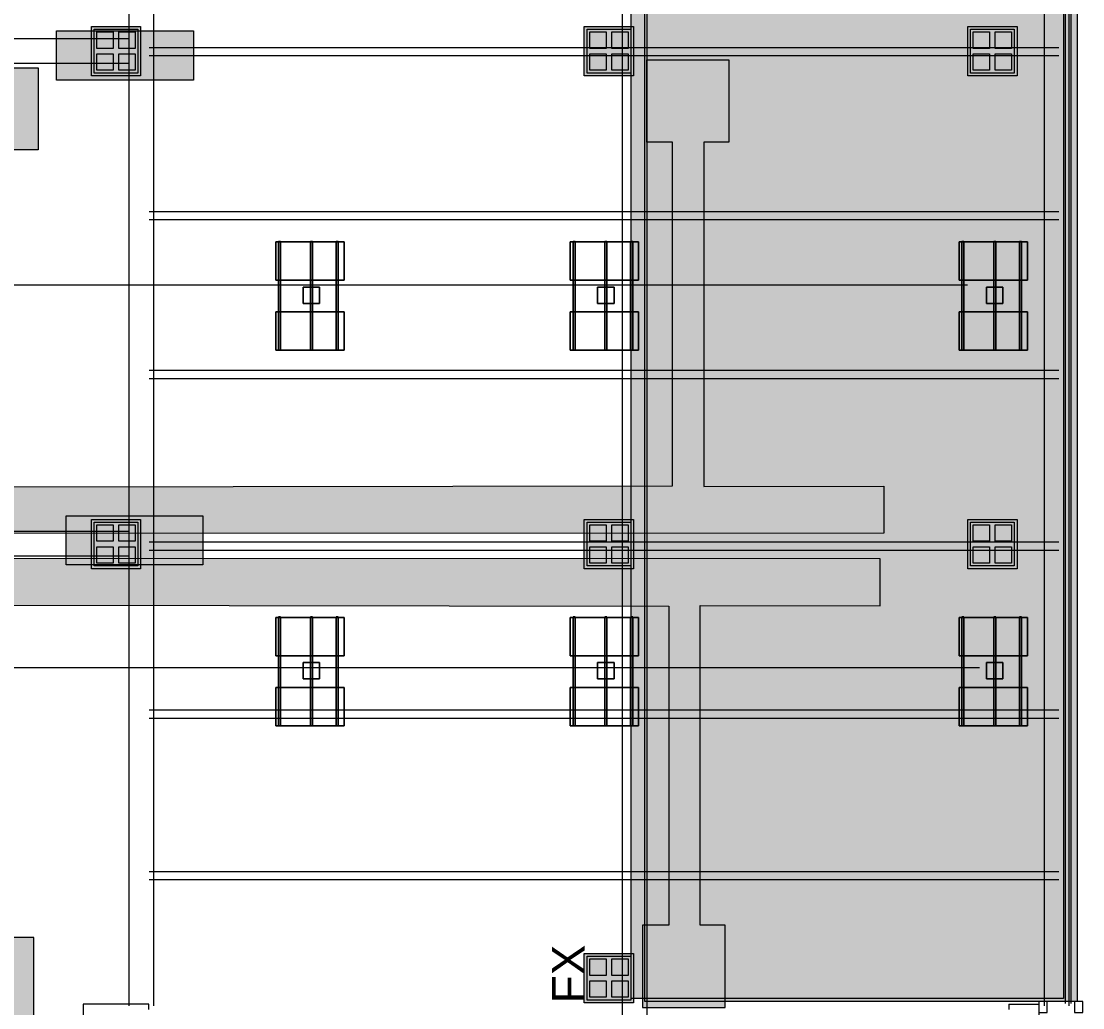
# Model space of a CAD drawing. Header units: inches. Extents: x -10671 to 1761, y -674 to 7170.
# Drawn here: x -6927 to -6152, y 760 to 1480 of the extents above; entities that cross this region are included whole.
import ezdxf

# ---------------------------------------------------------------- set-up
doc = ezdxf.new("R2010")
doc.units = ezdxf.units.IN
doc.header["$LTSCALE"] = 19.2
doc.header["$MEASUREMENT"] = 0
for name, color, linetype, lineweight, true_color in [('DWG-bldg-utility box', 3, 'Continuous', 18, 0x00ff00), ('Venue-Airwall Closed', 7, 'Continuous', 5, 0x000000), ('Venue-Ceiling-HVAC', 7, 'Continuous', 5, 0xbbbbbb), ('Venue-Fire Apparatus and Text', 1, 'Continuous', 5, 0xff0000), ('Venue-NO HANG ZONE', 7, 'Continuous', 15, 0xdd0000), ('Venue-Rigging Steel-High', 7, 'Continuous', 5, 0x800000), ('Venue-Rigging Steel-Low', 7, 'Continuous', 5, 0x0000dd)]:
    doc.layers.add(name, color=color, linetype=linetype, lineweight=lineweight, true_color=true_color)
for name, color, linetype, lineweight in [('Venue-Ceiling-Lights', 7, 'Continuous', 5), ('Venue-Ceiling-Lights Circuits', 7, 'Continuous', 5), ('Venue-Floor Pockets', 7, 'Continuous', 5), ('Venue-Walls and Doors', 7, 'Continuous', 5)]:
    doc.layers.add(name, color=color, linetype=linetype, lineweight=lineweight)
doc.styles.add('Arial', font='Arial')

# ---------------------------------------------------------------- blocks, each defined once
blk = doc.blocks.new('FLOORBOX')
at = {"layer": 'Venue-Floor Pockets', "linetype": 'Continuous', "lineweight": 0, "true_color": 0xaaaaaa}
blk.add_hatch(color=253, dxfattribs=at).paths.add_polyline_path([(-18, 18), (18, 18), (18, -18), (-18, -18)])
at = {"layer": 'Venue-Floor Pockets', "linetype": 'Continuous', "lineweight": 0, "true_color": 0xbbbbbb}
blk.add_hatch(color=9, dxfattribs=at).paths.add_polyline_path([(-16, 16), (16, 16), (16, -16), (-16, -16)])
at = {"layer": 'Venue-Floor Pockets', "linetype": 'Continuous', "lineweight": 0, "true_color": 0xdddddd}
for points in [[(-14, 14), (-2, 14), (-2, 2), (-14, 2)], [(2, 14), (14, 14), (14, 2), (2, 2)], [(-14, -2), (-2, -2), (-2, -14), (-14, -14)], [(2, -2), (14, -2), (14, -14), (2, -14)]]:
    blk.add_hatch(color=254, dxfattribs=at).paths.add_polyline_path(points)
at = {"layer": 'Venue-Floor Pockets', "color": 7, "linetype": 'Continuous', "lineweight": 5, "flags": 128}
for points in [[(-18, 18), (18, 18), (18, -18), (-18, -18)], [(-16, 16), (16, 16), (16, -16), (-16, -16)], [(-14, 14), (-2, 14), (-2, 2), (-14, 2)], [(2, 14), (14, 14), (14, 2), (2, 2)], [(-14, -2), (-2, -2), (-2, -14), (-14, -14)], [(2, -2), (14, -2), (14, -14), (2, -14)]]:
    blk.add_lwpolyline(points, close=True, dxfattribs=at)
blk = doc.blocks.new('Group-1110-1')
at = {"layer": 'Venue-Ceiling-Lights', "color": 7, "linetype": 'Continuous', "lineweight": 5}
for points in [[(-6741.57, 1239.78, 355.98), (-6741.57, 1239.78, 359.98), (-6741.57, 1267.78, 359.98), (-6741.57, 1267.78, 355.98)], [(-6741.57, 1267.78, 355.98), (-6741.57, 1267.78, 359.98), (-6691.57, 1267.78, 359.98), (-6691.57, 1267.78, 355.98)], [(-6691.57, 1267.78, 359.98), (-6741.57, 1267.78, 359.98), (-6741.57, 1239.78, 359.98), (-6691.57, 1239.78, 359.98)], [(-6691.57, 1239.78, 355.98), (-6741.57, 1239.78, 355.98), (-6741.57, 1267.78, 355.98), (-6691.57, 1267.78, 355.98)], [(-6691.57, 1267.78, 355.98), (-6691.57, 1267.78, 359.98), (-6691.57, 1239.78, 359.98), (-6691.57, 1239.78, 355.98)], [(-6691.57, 1239.78, 355.98), (-6691.57, 1239.78, 359.98), (-6741.57, 1239.78, 359.98), (-6741.57, 1239.78, 355.98)]]:
    blk.add_3dface(points, dxfattribs=at)
blk = doc.blocks.new('Group-1111-1')
at = {"layer": 'Venue-Ceiling-Lights', "color": 7, "linetype": 'Continuous', "lineweight": 5}
for points in [[(-6697.42, 1239.78, 360.05), (-6697.42, 1239.78, 361.05), (-6697.42, 1319.37, 361.05), (-6697.42, 1319.37, 360.05)], [(-6697.42, 1319.37, 360.05), (-6697.42, 1319.37, 361.05), (-6695.92, 1319.37, 361.05), (-6695.92, 1319.37, 360.05)], [(-6695.92, 1319.37, 361.05), (-6697.42, 1319.37, 361.05), (-6697.42, 1239.78, 361.05), (-6695.92, 1239.78, 361.05)], [(-6695.92, 1239.78, 360.05), (-6697.42, 1239.78, 360.05), (-6697.42, 1319.37, 360.05), (-6695.92, 1319.37, 360.05)], [(-6695.92, 1319.37, 360.05), (-6695.92, 1319.37, 361.05), (-6695.92, 1239.78, 361.05), (-6695.92, 1239.78, 360.05)], [(-6695.92, 1239.78, 360.05), (-6695.92, 1239.78, 361.05), (-6697.42, 1239.78, 361.05), (-6697.42, 1239.78, 360.05)]]:
    blk.add_3dface(points, dxfattribs=at)
blk = doc.blocks.new('Group-1112-1')
at = {"layer": 'Venue-Ceiling-Lights', "color": 7, "linetype": 'Continuous', "lineweight": 5}
for points in [[(-6716.24, 1239.78, 360.05), (-6716.24, 1239.78, 361.05), (-6716.24, 1319.37, 361.05), (-6716.24, 1319.37, 360.05)], [(-6716.24, 1319.37, 360.05), (-6716.24, 1319.37, 361.05), (-6714.74, 1319.37, 361.05), (-6714.74, 1319.37, 360.05)], [(-6714.74, 1319.37, 361.05), (-6716.24, 1319.37, 361.05), (-6716.24, 1239.78, 361.05), (-6714.74, 1239.78, 361.05)], [(-6714.74, 1239.78, 360.05), (-6716.24, 1239.78, 360.05), (-6716.24, 1319.37, 360.05), (-6714.74, 1319.37, 360.05)], [(-6714.74, 1319.37, 360.05), (-6714.74, 1319.37, 361.05), (-6714.74, 1239.78, 361.05), (-6714.74, 1239.78, 360.05)], [(-6714.74, 1239.78, 360.05), (-6714.74, 1239.78, 361.05), (-6716.24, 1239.78, 361.05), (-6716.24, 1239.78, 360.05)]]:
    blk.add_3dface(points, dxfattribs=at)
blk = doc.blocks.new('Group-1113-1')
at = {"layer": 'Venue-Ceiling-Lights', "color": 7, "linetype": 'Continuous', "lineweight": 5}
for points in [[(-6739.52, 1239.78, 360.05), (-6739.52, 1239.78, 361.05), (-6739.52, 1319.37, 361.05), (-6739.52, 1319.37, 360.05)], [(-6739.52, 1319.37, 360.05), (-6739.52, 1319.37, 361.05), (-6738.02, 1319.37, 361.05), (-6738.02, 1319.37, 360.05)], [(-6738.02, 1319.37, 361.05), (-6739.52, 1319.37, 361.05), (-6739.52, 1239.78, 361.05), (-6738.02, 1239.78, 361.05)], [(-6738.02, 1239.78, 360.05), (-6739.52, 1239.78, 360.05), (-6739.52, 1319.37, 360.05), (-6738.02, 1319.37, 360.05)], [(-6738.02, 1319.37, 360.05), (-6738.02, 1319.37, 361.05), (-6738.02, 1239.78, 361.05), (-6738.02, 1239.78, 360.05)], [(-6738.02, 1239.78, 360.05), (-6738.02, 1239.78, 361.05), (-6739.52, 1239.78, 361.05), (-6739.52, 1239.78, 360.05)]]:
    blk.add_3dface(points, dxfattribs=at)
blk = doc.blocks.new('Group-1114-1')
at = {"layer": 'Venue-Ceiling-Lights', "color": 7, "linetype": 'Continuous', "lineweight": 5}
for points in [[(-6741.57, 1290.93, 355.98), (-6741.57, 1290.93, 359.98), (-6741.57, 1318.93, 359.98), (-6741.57, 1318.93, 355.98)], [(-6741.57, 1318.93, 355.98), (-6741.57, 1318.93, 359.98), (-6691.57, 1318.93, 359.98), (-6691.57, 1318.93, 355.98)], [(-6691.57, 1318.93, 359.98), (-6741.57, 1318.93, 359.98), (-6741.57, 1290.93, 359.98), (-6691.57, 1290.93, 359.98)], [(-6691.57, 1290.93, 355.98), (-6741.57, 1290.93, 355.98), (-6741.57, 1318.93, 355.98), (-6691.57, 1318.93, 355.98)], [(-6691.57, 1318.93, 355.98), (-6691.57, 1318.93, 359.98), (-6691.57, 1290.93, 359.98), (-6691.57, 1290.93, 355.98)], [(-6691.57, 1290.93, 355.98), (-6691.57, 1290.93, 359.98), (-6741.57, 1290.93, 359.98), (-6741.57, 1290.93, 355.98)]]:
    blk.add_3dface(points, dxfattribs=at)
blk = doc.blocks.new('Group-1115-1')
at = {"layer": 'Venue-Ceiling-Lights', "color": 7, "linetype": 'Continuous', "lineweight": 5}
for points in [[(-6721.53, 1286.01, 350), (-6721.53, 1286.01, 356), (-6709.53, 1286.01, 356), (-6709.53, 1286.01, 350)], [(-6721.53, 1274.01, 350), (-6721.53, 1274.01, 356), (-6721.53, 1286.01, 356), (-6721.53, 1286.01, 350)], [(-6709.53, 1286.01, 356), (-6721.53, 1286.01, 356), (-6721.53, 1274.01, 356), (-6709.53, 1274.01, 356)], [(-6709.53, 1274.01, 350), (-6721.53, 1274.01, 350), (-6721.53, 1286.01, 350), (-6709.53, 1286.01, 350)], [(-6709.53, 1286.01, 350), (-6709.53, 1286.01, 356), (-6709.53, 1274.01, 356), (-6709.53, 1274.01, 350)], [(-6709.53, 1274.01, 350), (-6709.53, 1274.01, 356), (-6721.53, 1274.01, 356), (-6721.53, 1274.01, 350)]]:
    blk.add_3dface(points, dxfattribs=at)
blk = doc.blocks.new('Group-1116-1')
at = {"layer": 'Venue-Ceiling-Lights', "color": 7}
for name in ['Group-1114-1', 'Group-1113-1', 'Group-1112-1', 'Group-1111-1', 'Group-1110-1']:
    blk.add_blockref(name, (0, 0), dxfattribs=at)
at = {"layer": 'Venue-Ceiling-Lights', "color": 1, "true_color": 0xff0000}
blk.add_blockref('Group-1115-1', (0, 0), dxfattribs=at)
blk = doc.blocks.new('Group-1117-1')
at = {"layer": 'Venue-Ceiling-Lights', "color": 7, "linetype": 'Continuous', "lineweight": 5}
for points in [[(-6741.57, 965.57, 355.98), (-6741.57, 965.57, 359.98), (-6741.57, 993.57, 359.98), (-6741.57, 993.57, 355.98)], [(-6741.57, 993.57, 355.98), (-6741.57, 993.57, 359.98), (-6691.57, 993.57, 359.98), (-6691.57, 993.57, 355.98)], [(-6691.57, 993.57, 359.98), (-6741.57, 993.57, 359.98), (-6741.57, 965.57, 359.98), (-6691.57, 965.57, 359.98)], [(-6691.57, 965.57, 355.98), (-6741.57, 965.57, 355.98), (-6741.57, 993.57, 355.98), (-6691.57, 993.57, 355.98)], [(-6691.57, 993.57, 355.98), (-6691.57, 993.57, 359.98), (-6691.57, 965.57, 359.98), (-6691.57, 965.57, 355.98)], [(-6691.57, 965.57, 355.98), (-6691.57, 965.57, 359.98), (-6741.57, 965.57, 359.98), (-6741.57, 965.57, 355.98)]]:
    blk.add_3dface(points, dxfattribs=at)
blk = doc.blocks.new('Group-1118-1')
at = {"layer": 'Venue-Ceiling-Lights', "color": 7, "linetype": 'Continuous', "lineweight": 5}
for points in [[(-6697.42, 965.57, 360.05), (-6697.42, 965.57, 361.05), (-6697.42, 1045.16, 361.05), (-6697.42, 1045.16, 360.05)], [(-6697.42, 1045.16, 360.05), (-6697.42, 1045.16, 361.05), (-6695.92, 1045.16, 361.05), (-6695.92, 1045.16, 360.05)], [(-6695.92, 1045.16, 361.05), (-6697.42, 1045.16, 361.05), (-6697.42, 965.57, 361.05), (-6695.92, 965.57, 361.05)], [(-6695.92, 965.57, 360.05), (-6697.42, 965.57, 360.05), (-6697.42, 1045.16, 360.05), (-6695.92, 1045.16, 360.05)], [(-6695.92, 1045.16, 360.05), (-6695.92, 1045.16, 361.05), (-6695.92, 965.57, 361.05), (-6695.92, 965.57, 360.05)], [(-6695.92, 965.57, 360.05), (-6695.92, 965.57, 361.05), (-6697.42, 965.57, 361.05), (-6697.42, 965.57, 360.05)]]:
    blk.add_3dface(points, dxfattribs=at)
blk = doc.blocks.new('Group-1119-1')
at = {"layer": 'Venue-Ceiling-Lights', "color": 7, "linetype": 'Continuous', "lineweight": 5}
for points in [[(-6716.24, 965.57, 360.05), (-6716.24, 965.57, 361.05), (-6716.24, 1045.16, 361.05), (-6716.24, 1045.16, 360.05)], [(-6716.24, 1045.16, 360.05), (-6716.24, 1045.16, 361.05), (-6714.74, 1045.16, 361.05), (-6714.74, 1045.16, 360.05)], [(-6714.74, 1045.16, 361.05), (-6716.24, 1045.16, 361.05), (-6716.24, 965.57, 361.05), (-6714.74, 965.57, 361.05)], [(-6714.74, 965.57, 360.05), (-6716.24, 965.57, 360.05), (-6716.24, 1045.16, 360.05), (-6714.74, 1045.16, 360.05)], [(-6714.74, 1045.16, 360.05), (-6714.74, 1045.16, 361.05), (-6714.74, 965.57, 361.05), (-6714.74, 965.57, 360.05)], [(-6714.74, 965.57, 360.05), (-6714.74, 965.57, 361.05), (-6716.24, 965.57, 361.05), (-6716.24, 965.57, 360.05)]]:
    blk.add_3dface(points, dxfattribs=at)
blk = doc.blocks.new('Group-1120-1')
at = {"layer": 'Venue-Ceiling-Lights', "color": 7, "linetype": 'Continuous', "lineweight": 5}
for points in [[(-6739.52, 965.57, 360.05), (-6739.52, 965.57, 361.05), (-6739.52, 1045.16, 361.05), (-6739.52, 1045.16, 360.05)], [(-6739.52, 1045.16, 360.05), (-6739.52, 1045.16, 361.05), (-6738.02, 1045.16, 361.05), (-6738.02, 1045.16, 360.05)], [(-6738.02, 1045.16, 361.05), (-6739.52, 1045.16, 361.05), (-6739.52, 965.57, 361.05), (-6738.02, 965.57, 361.05)], [(-6738.02, 965.57, 360.05), (-6739.52, 965.57, 360.05), (-6739.52, 1045.16, 360.05), (-6738.02, 1045.16, 360.05)], [(-6738.02, 1045.16, 360.05), (-6738.02, 1045.16, 361.05), (-6738.02, 965.57, 361.05), (-6738.02, 965.57, 360.05)], [(-6738.02, 965.57, 360.05), (-6738.02, 965.57, 361.05), (-6739.52, 965.57, 361.05), (-6739.52, 965.57, 360.05)]]:
    blk.add_3dface(points, dxfattribs=at)
blk = doc.blocks.new('Group-1121-1')
at = {"layer": 'Venue-Ceiling-Lights', "color": 7, "linetype": 'Continuous', "lineweight": 5}
for points in [[(-6741.57, 1016.72, 355.98), (-6741.57, 1016.72, 359.98), (-6741.57, 1044.72, 359.98), (-6741.57, 1044.72, 355.98)], [(-6741.57, 1044.72, 355.98), (-6741.57, 1044.72, 359.98), (-6691.57, 1044.72, 359.98), (-6691.57, 1044.72, 355.98)], [(-6691.57, 1044.72, 359.98), (-6741.57, 1044.72, 359.98), (-6741.57, 1016.72, 359.98), (-6691.57, 1016.72, 359.98)], [(-6691.57, 1016.72, 355.98), (-6741.57, 1016.72, 355.98), (-6741.57, 1044.72, 355.98), (-6691.57, 1044.72, 355.98)], [(-6691.57, 1044.72, 355.98), (-6691.57, 1044.72, 359.98), (-6691.57, 1016.72, 359.98), (-6691.57, 1016.72, 355.98)], [(-6691.57, 1016.72, 355.98), (-6691.57, 1016.72, 359.98), (-6741.57, 1016.72, 359.98), (-6741.57, 1016.72, 355.98)]]:
    blk.add_3dface(points, dxfattribs=at)
blk = doc.blocks.new('Group-1122-1')
at = {"layer": 'Venue-Ceiling-Lights', "color": 7, "linetype": 'Continuous', "lineweight": 5}
for points in [[(-6721.53, 1011.81, 350), (-6721.53, 1011.81, 356), (-6709.53, 1011.81, 356), (-6709.53, 1011.81, 350)], [(-6721.53, 999.81, 350), (-6721.53, 999.81, 356), (-6721.53, 1011.81, 356), (-6721.53, 1011.81, 350)], [(-6709.53, 1011.81, 356), (-6721.53, 1011.81, 356), (-6721.53, 999.81, 356), (-6709.53, 999.81, 356)], [(-6709.53, 999.81, 350), (-6721.53, 999.81, 350), (-6721.53, 1011.81, 350), (-6709.53, 1011.81, 350)], [(-6709.53, 1011.81, 350), (-6709.53, 1011.81, 356), (-6709.53, 999.81, 356), (-6709.53, 999.81, 350)], [(-6709.53, 999.81, 350), (-6709.53, 999.81, 356), (-6721.53, 999.81, 356), (-6721.53, 999.81, 350)]]:
    blk.add_3dface(points, dxfattribs=at)
blk = doc.blocks.new('Group-1123-1')
at = {"layer": 'Venue-Ceiling-Lights', "color": 7}
for name in ['Group-1121-1', 'Group-1120-1', 'Group-1119-1', 'Group-1118-1', 'Group-1117-1']:
    blk.add_blockref(name, (0, 0), dxfattribs=at)
at = {"layer": 'Venue-Ceiling-Lights', "color": 1, "true_color": 0xff0000}
blk.add_blockref('Group-1122-1', (0, 0), dxfattribs=at)
blk = doc.blocks.new('Group-1194-1')
at = {"layer": 'Venue-Ceiling-Lights', "color": 7, "linetype": 'Continuous', "lineweight": 5}
for points in [[(-6526.57, 1239.78, 355.98), (-6526.57, 1239.78, 359.98), (-6526.57, 1267.78, 359.98), (-6526.57, 1267.78, 355.98)], [(-6526.57, 1267.78, 355.98), (-6526.57, 1267.78, 359.98), (-6476.57, 1267.78, 359.98), (-6476.57, 1267.78, 355.98)], [(-6476.57, 1267.78, 359.98), (-6526.57, 1267.78, 359.98), (-6526.57, 1239.78, 359.98), (-6476.57, 1239.78, 359.98)], [(-6476.57, 1239.78, 355.98), (-6526.57, 1239.78, 355.98), (-6526.57, 1267.78, 355.98), (-6476.57, 1267.78, 355.98)], [(-6476.57, 1267.78, 355.98), (-6476.57, 1267.78, 359.98), (-6476.57, 1239.78, 359.98), (-6476.57, 1239.78, 355.98)], [(-6476.57, 1239.78, 355.98), (-6476.57, 1239.78, 359.98), (-6526.57, 1239.78, 359.98), (-6526.57, 1239.78, 355.98)]]:
    blk.add_3dface(points, dxfattribs=at)
blk = doc.blocks.new('Group-1195-1')
at = {"layer": 'Venue-Ceiling-Lights', "color": 7, "linetype": 'Continuous', "lineweight": 5}
for points in [[(-6482.42, 1239.78, 360.05), (-6482.42, 1239.78, 361.05), (-6482.42, 1319.37, 361.05), (-6482.42, 1319.37, 360.05)], [(-6482.42, 1319.37, 360.05), (-6482.42, 1319.37, 361.05), (-6480.92, 1319.37, 361.05), (-6480.92, 1319.37, 360.05)], [(-6480.92, 1319.37, 361.05), (-6482.42, 1319.37, 361.05), (-6482.42, 1239.78, 361.05), (-6480.92, 1239.78, 361.05)], [(-6480.92, 1239.78, 360.05), (-6482.42, 1239.78, 360.05), (-6482.42, 1319.37, 360.05), (-6480.92, 1319.37, 360.05)], [(-6480.92, 1319.37, 360.05), (-6480.92, 1319.37, 361.05), (-6480.92, 1239.78, 361.05), (-6480.92, 1239.78, 360.05)], [(-6480.92, 1239.78, 360.05), (-6480.92, 1239.78, 361.05), (-6482.42, 1239.78, 361.05), (-6482.42, 1239.78, 360.05)]]:
    blk.add_3dface(points, dxfattribs=at)
blk = doc.blocks.new('Group-1196-1')
at = {"layer": 'Venue-Ceiling-Lights', "color": 7, "linetype": 'Continuous', "lineweight": 5}
for points in [[(-6501.24, 1239.78, 360.05), (-6501.24, 1239.78, 361.05), (-6501.24, 1319.37, 361.05), (-6501.24, 1319.37, 360.05)], [(-6501.24, 1319.37, 360.05), (-6501.24, 1319.37, 361.05), (-6499.74, 1319.37, 361.05), (-6499.74, 1319.37, 360.05)], [(-6499.74, 1319.37, 361.05), (-6501.24, 1319.37, 361.05), (-6501.24, 1239.78, 361.05), (-6499.74, 1239.78, 361.05)], [(-6499.74, 1239.78, 360.05), (-6501.24, 1239.78, 360.05), (-6501.24, 1319.37, 360.05), (-6499.74, 1319.37, 360.05)], [(-6499.74, 1319.37, 360.05), (-6499.74, 1319.37, 361.05), (-6499.74, 1239.78, 361.05), (-6499.74, 1239.78, 360.05)], [(-6499.74, 1239.78, 360.05), (-6499.74, 1239.78, 361.05), (-6501.24, 1239.78, 361.05), (-6501.24, 1239.78, 360.05)]]:
    blk.add_3dface(points, dxfattribs=at)
blk = doc.blocks.new('Group-1197-1')
at = {"layer": 'Venue-Ceiling-Lights', "color": 7, "linetype": 'Continuous', "lineweight": 5}
for points in [[(-6524.52, 1239.78, 360.05), (-6524.52, 1239.78, 361.05), (-6524.52, 1319.37, 361.05), (-6524.52, 1319.37, 360.05)], [(-6524.52, 1319.37, 360.05), (-6524.52, 1319.37, 361.05), (-6523.02, 1319.37, 361.05), (-6523.02, 1319.37, 360.05)], [(-6523.02, 1319.37, 361.05), (-6524.52, 1319.37, 361.05), (-6524.52, 1239.78, 361.05), (-6523.02, 1239.78, 361.05)], [(-6523.02, 1239.78, 360.05), (-6524.52, 1239.78, 360.05), (-6524.52, 1319.37, 360.05), (-6523.02, 1319.37, 360.05)], [(-6523.02, 1319.37, 360.05), (-6523.02, 1319.37, 361.05), (-6523.02, 1239.78, 361.05), (-6523.02, 1239.78, 360.05)], [(-6523.02, 1239.78, 360.05), (-6523.02, 1239.78, 361.05), (-6524.52, 1239.78, 361.05), (-6524.52, 1239.78, 360.05)]]:
    blk.add_3dface(points, dxfattribs=at)
blk = doc.blocks.new('Group-1198-1')
at = {"layer": 'Venue-Ceiling-Lights', "color": 7, "linetype": 'Continuous', "lineweight": 5}
for points in [[(-6526.57, 1290.93, 355.98), (-6526.57, 1290.93, 359.98), (-6526.57, 1318.93, 359.98), (-6526.57, 1318.93, 355.98)], [(-6526.57, 1318.93, 355.98), (-6526.57, 1318.93, 359.98), (-6476.57, 1318.93, 359.98), (-6476.57, 1318.93, 355.98)], [(-6476.57, 1318.93, 359.98), (-6526.57, 1318.93, 359.98), (-6526.57, 1290.93, 359.98), (-6476.57, 1290.93, 359.98)], [(-6476.57, 1290.93, 355.98), (-6526.57, 1290.93, 355.98), (-6526.57, 1318.93, 355.98), (-6476.57, 1318.93, 355.98)], [(-6476.57, 1318.93, 355.98), (-6476.57, 1318.93, 359.98), (-6476.57, 1290.93, 359.98), (-6476.57, 1290.93, 355.98)], [(-6476.57, 1290.93, 355.98), (-6476.57, 1290.93, 359.98), (-6526.57, 1290.93, 359.98), (-6526.57, 1290.93, 355.98)]]:
    blk.add_3dface(points, dxfattribs=at)
blk = doc.blocks.new('Group-1199-1')
at = {"layer": 'Venue-Ceiling-Lights', "color": 7, "linetype": 'Continuous', "lineweight": 5}
for points in [[(-6506.53, 1286.01, 350), (-6506.53, 1286.01, 356), (-6494.53, 1286.01, 356), (-6494.53, 1286.01, 350)], [(-6506.53, 1274.01, 350), (-6506.53, 1274.01, 356), (-6506.53, 1286.01, 356), (-6506.53, 1286.01, 350)], [(-6494.53, 1286.01, 356), (-6506.53, 1286.01, 356), (-6506.53, 1274.01, 356), (-6494.53, 1274.01, 356)], [(-6494.53, 1274.01, 350), (-6506.53, 1274.01, 350), (-6506.53, 1286.01, 350), (-6494.53, 1286.01, 350)], [(-6494.53, 1286.01, 350), (-6494.53, 1286.01, 356), (-6494.53, 1274.01, 356), (-6494.53, 1274.01, 350)], [(-6494.53, 1274.01, 350), (-6494.53, 1274.01, 356), (-6506.53, 1274.01, 356), (-6506.53, 1274.01, 350)]]:
    blk.add_3dface(points, dxfattribs=at)
blk = doc.blocks.new('Group-1200-1')
at = {"layer": 'Venue-Ceiling-Lights', "color": 7}
for name in ['Group-1198-1', 'Group-1197-1', 'Group-1196-1', 'Group-1195-1', 'Group-1194-1']:
    blk.add_blockref(name, (0, 0), dxfattribs=at)
at = {"layer": 'Venue-Ceiling-Lights', "color": 1, "true_color": 0xff0000}
blk.add_blockref('Group-1199-1', (0, 0), dxfattribs=at)
blk = doc.blocks.new('Group-1201-1')
at = {"layer": 'Venue-Ceiling-Lights', "color": 7, "linetype": 'Continuous', "lineweight": 5}
for points in [[(-6526.57, 965.57, 355.98), (-6526.57, 965.57, 359.98), (-6526.57, 993.57, 359.98), (-6526.57, 993.57, 355.98)], [(-6526.57, 993.57, 355.98), (-6526.57, 993.57, 359.98), (-6476.57, 993.57, 359.98), (-6476.57, 993.57, 355.98)], [(-6476.57, 993.57, 359.98), (-6526.57, 993.57, 359.98), (-6526.57, 965.57, 359.98), (-6476.57, 965.57, 359.98)], [(-6476.57, 965.57, 355.98), (-6526.57, 965.57, 355.98), (-6526.57, 993.57, 355.98), (-6476.57, 993.57, 355.98)], [(-6476.57, 993.57, 355.98), (-6476.57, 993.57, 359.98), (-6476.57, 965.57, 359.98), (-6476.57, 965.57, 355.98)], [(-6476.57, 965.57, 355.98), (-6476.57, 965.57, 359.98), (-6526.57, 965.57, 359.98), (-6526.57, 965.57, 355.98)]]:
    blk.add_3dface(points, dxfattribs=at)
blk = doc.blocks.new('Group-1202-1')
at = {"layer": 'Venue-Ceiling-Lights', "color": 7, "linetype": 'Continuous', "lineweight": 5}
for points in [[(-6482.42, 965.57, 360.05), (-6482.42, 965.57, 361.05), (-6482.42, 1045.16, 361.05), (-6482.42, 1045.16, 360.05)], [(-6482.42, 1045.16, 360.05), (-6482.42, 1045.16, 361.05), (-6480.92, 1045.16, 361.05), (-6480.92, 1045.16, 360.05)], [(-6480.92, 1045.16, 361.05), (-6482.42, 1045.16, 361.05), (-6482.42, 965.57, 361.05), (-6480.92, 965.57, 361.05)], [(-6480.92, 965.57, 360.05), (-6482.42, 965.57, 360.05), (-6482.42, 1045.16, 360.05), (-6480.92, 1045.16, 360.05)], [(-6480.92, 1045.16, 360.05), (-6480.92, 1045.16, 361.05), (-6480.92, 965.57, 361.05), (-6480.92, 965.57, 360.05)], [(-6480.92, 965.57, 360.05), (-6480.92, 965.57, 361.05), (-6482.42, 965.57, 361.05), (-6482.42, 965.57, 360.05)]]:
    blk.add_3dface(points, dxfattribs=at)
blk = doc.blocks.new('Group-1203-1')
at = {"layer": 'Venue-Ceiling-Lights', "color": 7, "linetype": 'Continuous', "lineweight": 5}
for points in [[(-6501.24, 965.57, 360.05), (-6501.24, 965.57, 361.05), (-6501.24, 1045.16, 361.05), (-6501.24, 1045.16, 360.05)], [(-6501.24, 1045.16, 360.05), (-6501.24, 1045.16, 361.05), (-6499.74, 1045.16, 361.05), (-6499.74, 1045.16, 360.05)], [(-6499.74, 1045.16, 361.05), (-6501.24, 1045.16, 361.05), (-6501.24, 965.57, 361.05), (-6499.74, 965.57, 361.05)], [(-6499.74, 965.57, 360.05), (-6501.24, 965.57, 360.05), (-6501.24, 1045.16, 360.05), (-6499.74, 1045.16, 360.05)], [(-6499.74, 1045.16, 360.05), (-6499.74, 1045.16, 361.05), (-6499.74, 965.57, 361.05), (-6499.74, 965.57, 360.05)], [(-6499.74, 965.57, 360.05), (-6499.74, 965.57, 361.05), (-6501.24, 965.57, 361.05), (-6501.24, 965.57, 360.05)]]:
    blk.add_3dface(points, dxfattribs=at)
blk = doc.blocks.new('Group-1204-1')
at = {"layer": 'Venue-Ceiling-Lights', "color": 7, "linetype": 'Continuous', "lineweight": 5}
for points in [[(-6524.52, 965.57, 360.05), (-6524.52, 965.57, 361.05), (-6524.52, 1045.16, 361.05), (-6524.52, 1045.16, 360.05)], [(-6524.52, 1045.16, 360.05), (-6524.52, 1045.16, 361.05), (-6523.02, 1045.16, 361.05), (-6523.02, 1045.16, 360.05)], [(-6523.02, 1045.16, 361.05), (-6524.52, 1045.16, 361.05), (-6524.52, 965.57, 361.05), (-6523.02, 965.57, 361.05)], [(-6523.02, 965.57, 360.05), (-6524.52, 965.57, 360.05), (-6524.52, 1045.16, 360.05), (-6523.02, 1045.16, 360.05)], [(-6523.02, 1045.16, 360.05), (-6523.02, 1045.16, 361.05), (-6523.02, 965.57, 361.05), (-6523.02, 965.57, 360.05)], [(-6523.02, 965.57, 360.05), (-6523.02, 965.57, 361.05), (-6524.52, 965.57, 361.05), (-6524.52, 965.57, 360.05)]]:
    blk.add_3dface(points, dxfattribs=at)
blk = doc.blocks.new('Group-1205-1')
at = {"layer": 'Venue-Ceiling-Lights', "color": 7, "linetype": 'Continuous', "lineweight": 5}
for points in [[(-6526.57, 1016.72, 355.98), (-6526.57, 1016.72, 359.98), (-6526.57, 1044.72, 359.98), (-6526.57, 1044.72, 355.98)], [(-6526.57, 1044.72, 355.98), (-6526.57, 1044.72, 359.98), (-6476.57, 1044.72, 359.98), (-6476.57, 1044.72, 355.98)], [(-6476.57, 1044.72, 359.98), (-6526.57, 1044.72, 359.98), (-6526.57, 1016.72, 359.98), (-6476.57, 1016.72, 359.98)], [(-6476.57, 1016.72, 355.98), (-6526.57, 1016.72, 355.98), (-6526.57, 1044.72, 355.98), (-6476.57, 1044.72, 355.98)], [(-6476.57, 1044.72, 355.98), (-6476.57, 1044.72, 359.98), (-6476.57, 1016.72, 359.98), (-6476.57, 1016.72, 355.98)], [(-6476.57, 1016.72, 355.98), (-6476.57, 1016.72, 359.98), (-6526.57, 1016.72, 359.98), (-6526.57, 1016.72, 355.98)]]:
    blk.add_3dface(points, dxfattribs=at)
blk = doc.blocks.new('Group-1206-1')
at = {"layer": 'Venue-Ceiling-Lights', "color": 7, "linetype": 'Continuous', "lineweight": 5}
for points in [[(-6506.53, 1011.81, 350), (-6506.53, 1011.81, 356), (-6494.53, 1011.81, 356), (-6494.53, 1011.81, 350)], [(-6506.53, 999.81, 350), (-6506.53, 999.81, 356), (-6506.53, 1011.81, 356), (-6506.53, 1011.81, 350)], [(-6494.53, 1011.81, 356), (-6506.53, 1011.81, 356), (-6506.53, 999.81, 356), (-6494.53, 999.81, 356)], [(-6494.53, 999.81, 350), (-6506.53, 999.81, 350), (-6506.53, 1011.81, 350), (-6494.53, 1011.81, 350)], [(-6494.53, 1011.81, 350), (-6494.53, 1011.81, 356), (-6494.53, 999.81, 356), (-6494.53, 999.81, 350)], [(-6494.53, 999.81, 350), (-6494.53, 999.81, 356), (-6506.53, 999.81, 356), (-6506.53, 999.81, 350)]]:
    blk.add_3dface(points, dxfattribs=at)
blk = doc.blocks.new('Group-1207-1')
at = {"layer": 'Venue-Ceiling-Lights', "color": 7}
for name in ['Group-1205-1', 'Group-1204-1', 'Group-1203-1', 'Group-1202-1', 'Group-1201-1']:
    blk.add_blockref(name, (0, 0), dxfattribs=at)
at = {"layer": 'Venue-Ceiling-Lights', "color": 1, "true_color": 0xff0000}
blk.add_blockref('Group-1206-1', (0, 0), dxfattribs=at)
blk = doc.blocks.new('Group-1278-1')
at = {"layer": 'Venue-Ceiling-Lights', "color": 7, "linetype": 'Continuous', "lineweight": 5}
for points in [[(-6242.57, 1239.78, 355.98), (-6242.57, 1239.78, 359.98), (-6242.57, 1267.78, 359.98), (-6242.57, 1267.78, 355.98)], [(-6242.57, 1267.78, 355.98), (-6242.57, 1267.78, 359.98), (-6192.57, 1267.78, 359.98), (-6192.57, 1267.78, 355.98)], [(-6192.57, 1267.78, 359.98), (-6242.57, 1267.78, 359.98), (-6242.57, 1239.78, 359.98), (-6192.57, 1239.78, 359.98)], [(-6192.57, 1239.78, 355.98), (-6242.57, 1239.78, 355.98), (-6242.57, 1267.78, 355.98), (-6192.57, 1267.78, 355.98)], [(-6192.57, 1267.78, 355.98), (-6192.57, 1267.78, 359.98), (-6192.57, 1239.78, 359.98), (-6192.57, 1239.78, 355.98)], [(-6192.57, 1239.78, 355.98), (-6192.57, 1239.78, 359.98), (-6242.57, 1239.78, 359.98), (-6242.57, 1239.78, 355.98)]]:
    blk.add_3dface(points, dxfattribs=at)
blk = doc.blocks.new('Group-1279-1')
at = {"layer": 'Venue-Ceiling-Lights', "color": 7, "linetype": 'Continuous', "lineweight": 5}
for points in [[(-6198.42, 1239.78, 360.05), (-6198.42, 1239.78, 361.05), (-6198.42, 1319.37, 361.05), (-6198.42, 1319.37, 360.05)], [(-6198.42, 1319.37, 360.05), (-6198.42, 1319.37, 361.05), (-6196.92, 1319.37, 361.05), (-6196.92, 1319.37, 360.05)], [(-6196.92, 1319.37, 361.05), (-6198.42, 1319.37, 361.05), (-6198.42, 1239.78, 361.05), (-6196.92, 1239.78, 361.05)], [(-6196.92, 1239.78, 360.05), (-6198.42, 1239.78, 360.05), (-6198.42, 1319.37, 360.05), (-6196.92, 1319.37, 360.05)], [(-6196.92, 1319.37, 360.05), (-6196.92, 1319.37, 361.05), (-6196.92, 1239.78, 361.05), (-6196.92, 1239.78, 360.05)], [(-6196.92, 1239.78, 360.05), (-6196.92, 1239.78, 361.05), (-6198.42, 1239.78, 361.05), (-6198.42, 1239.78, 360.05)]]:
    blk.add_3dface(points, dxfattribs=at)
blk = doc.blocks.new('Group-1280-1')
at = {"layer": 'Venue-Ceiling-Lights', "color": 7, "linetype": 'Continuous', "lineweight": 5}
for points in [[(-6217.24, 1239.78, 360.05), (-6217.24, 1239.78, 361.05), (-6217.24, 1319.37, 361.05), (-6217.24, 1319.37, 360.05)], [(-6217.24, 1319.37, 360.05), (-6217.24, 1319.37, 361.05), (-6215.74, 1319.37, 361.05), (-6215.74, 1319.37, 360.05)], [(-6215.74, 1319.37, 361.05), (-6217.24, 1319.37, 361.05), (-6217.24, 1239.78, 361.05), (-6215.74, 1239.78, 361.05)], [(-6215.74, 1239.78, 360.05), (-6217.24, 1239.78, 360.05), (-6217.24, 1319.37, 360.05), (-6215.74, 1319.37, 360.05)], [(-6215.74, 1319.37, 360.05), (-6215.74, 1319.37, 361.05), (-6215.74, 1239.78, 361.05), (-6215.74, 1239.78, 360.05)], [(-6215.74, 1239.78, 360.05), (-6215.74, 1239.78, 361.05), (-6217.24, 1239.78, 361.05), (-6217.24, 1239.78, 360.05)]]:
    blk.add_3dface(points, dxfattribs=at)
blk = doc.blocks.new('Group-1281-1')
at = {"layer": 'Venue-Ceiling-Lights', "color": 7, "linetype": 'Continuous', "lineweight": 5}
for points in [[(-6240.52, 1239.78, 360.05), (-6240.52, 1239.78, 361.05), (-6240.52, 1319.37, 361.05), (-6240.52, 1319.37, 360.05)], [(-6240.52, 1319.37, 360.05), (-6240.52, 1319.37, 361.05), (-6239.02, 1319.37, 361.05), (-6239.02, 1319.37, 360.05)], [(-6239.02, 1319.37, 361.05), (-6240.52, 1319.37, 361.05), (-6240.52, 1239.78, 361.05), (-6239.02, 1239.78, 361.05)], [(-6239.02, 1239.78, 360.05), (-6240.52, 1239.78, 360.05), (-6240.52, 1319.37, 360.05), (-6239.02, 1319.37, 360.05)], [(-6239.02, 1319.37, 360.05), (-6239.02, 1319.37, 361.05), (-6239.02, 1239.78, 361.05), (-6239.02, 1239.78, 360.05)], [(-6239.02, 1239.78, 360.05), (-6239.02, 1239.78, 361.05), (-6240.52, 1239.78, 361.05), (-6240.52, 1239.78, 360.05)]]:
    blk.add_3dface(points, dxfattribs=at)
blk = doc.blocks.new('Group-1282-1')
at = {"layer": 'Venue-Ceiling-Lights', "color": 7, "linetype": 'Continuous', "lineweight": 5}
for points in [[(-6242.57, 1290.93, 355.98), (-6242.57, 1290.93, 359.98), (-6242.57, 1318.93, 359.98), (-6242.57, 1318.93, 355.98)], [(-6242.57, 1318.93, 355.98), (-6242.57, 1318.93, 359.98), (-6192.57, 1318.93, 359.98), (-6192.57, 1318.93, 355.98)], [(-6192.57, 1318.93, 359.98), (-6242.57, 1318.93, 359.98), (-6242.57, 1290.93, 359.98), (-6192.57, 1290.93, 359.98)], [(-6192.57, 1290.93, 355.98), (-6242.57, 1290.93, 355.98), (-6242.57, 1318.93, 355.98), (-6192.57, 1318.93, 355.98)], [(-6192.57, 1318.93, 355.98), (-6192.57, 1318.93, 359.98), (-6192.57, 1290.93, 359.98), (-6192.57, 1290.93, 355.98)], [(-6192.57, 1290.93, 355.98), (-6192.57, 1290.93, 359.98), (-6242.57, 1290.93, 359.98), (-6242.57, 1290.93, 355.98)]]:
    blk.add_3dface(points, dxfattribs=at)
blk = doc.blocks.new('Group-1283-1')
at = {"layer": 'Venue-Ceiling-Lights', "color": 7, "linetype": 'Continuous', "lineweight": 5}
for points in [[(-6222.53, 1286.01, 350), (-6222.53, 1286.01, 356), (-6210.53, 1286.01, 356), (-6210.53, 1286.01, 350)], [(-6222.53, 1274.01, 350), (-6222.53, 1274.01, 356), (-6222.53, 1286.01, 356), (-6222.53, 1286.01, 350)], [(-6210.53, 1286.01, 356), (-6222.53, 1286.01, 356), (-6222.53, 1274.01, 356), (-6210.53, 1274.01, 356)], [(-6210.53, 1274.01, 350), (-6222.53, 1274.01, 350), (-6222.53, 1286.01, 350), (-6210.53, 1286.01, 350)], [(-6210.53, 1286.01, 350), (-6210.53, 1286.01, 356), (-6210.53, 1274.01, 356), (-6210.53, 1274.01, 350)], [(-6210.53, 1274.01, 350), (-6210.53, 1274.01, 356), (-6222.53, 1274.01, 356), (-6222.53, 1274.01, 350)]]:
    blk.add_3dface(points, dxfattribs=at)
blk = doc.blocks.new('Group-1284-1')
at = {"layer": 'Venue-Ceiling-Lights', "color": 7}
for name in ['Group-1282-1', 'Group-1281-1', 'Group-1280-1', 'Group-1279-1', 'Group-1278-1']:
    blk.add_blockref(name, (0, 0), dxfattribs=at)
at = {"layer": 'Venue-Ceiling-Lights', "color": 1, "true_color": 0xff0000}
blk.add_blockref('Group-1283-1', (0, 0), dxfattribs=at)
blk = doc.blocks.new('Group-1285-1')
at = {"layer": 'Venue-Ceiling-Lights', "color": 7, "linetype": 'Continuous', "lineweight": 5}
for points in [[(-6242.57, 965.57, 355.98), (-6242.57, 965.57, 359.98), (-6242.57, 993.57, 359.98), (-6242.57, 993.57, 355.98)], [(-6242.57, 993.57, 355.98), (-6242.57, 993.57, 359.98), (-6192.57, 993.57, 359.98), (-6192.57, 993.57, 355.98)], [(-6192.57, 993.57, 359.98), (-6242.57, 993.57, 359.98), (-6242.57, 965.57, 359.98), (-6192.57, 965.57, 359.98)], [(-6192.57, 965.57, 355.98), (-6242.57, 965.57, 355.98), (-6242.57, 993.57, 355.98), (-6192.57, 993.57, 355.98)], [(-6192.57, 993.57, 355.98), (-6192.57, 993.57, 359.98), (-6192.57, 965.57, 359.98), (-6192.57, 965.57, 355.98)], [(-6192.57, 965.57, 355.98), (-6192.57, 965.57, 359.98), (-6242.57, 965.57, 359.98), (-6242.57, 965.57, 355.98)]]:
    blk.add_3dface(points, dxfattribs=at)
blk = doc.blocks.new('Group-1286-1')
at = {"layer": 'Venue-Ceiling-Lights', "color": 7, "linetype": 'Continuous', "lineweight": 5}
for points in [[(-6198.42, 965.57, 360.05), (-6198.42, 965.57, 361.05), (-6198.42, 1045.16, 361.05), (-6198.42, 1045.16, 360.05)], [(-6198.42, 1045.16, 360.05), (-6198.42, 1045.16, 361.05), (-6196.92, 1045.16, 361.05), (-6196.92, 1045.16, 360.05)], [(-6196.92, 1045.16, 361.05), (-6198.42, 1045.16, 361.05), (-6198.42, 965.57, 361.05), (-6196.92, 965.57, 361.05)], [(-6196.92, 965.57, 360.05), (-6198.42, 965.57, 360.05), (-6198.42, 1045.16, 360.05), (-6196.92, 1045.16, 360.05)], [(-6196.92, 1045.16, 360.05), (-6196.92, 1045.16, 361.05), (-6196.92, 965.57, 361.05), (-6196.92, 965.57, 360.05)], [(-6196.92, 965.57, 360.05), (-6196.92, 965.57, 361.05), (-6198.42, 965.57, 361.05), (-6198.42, 965.57, 360.05)]]:
    blk.add_3dface(points, dxfattribs=at)
blk = doc.blocks.new('Group-1287-1')
at = {"layer": 'Venue-Ceiling-Lights', "color": 7, "linetype": 'Continuous', "lineweight": 5}
for points in [[(-6217.24, 965.57, 360.05), (-6217.24, 965.57, 361.05), (-6217.24, 1045.16, 361.05), (-6217.24, 1045.16, 360.05)], [(-6217.24, 1045.16, 360.05), (-6217.24, 1045.16, 361.05), (-6215.74, 1045.16, 361.05), (-6215.74, 1045.16, 360.05)], [(-6215.74, 1045.16, 361.05), (-6217.24, 1045.16, 361.05), (-6217.24, 965.57, 361.05), (-6215.74, 965.57, 361.05)], [(-6215.74, 965.57, 360.05), (-6217.24, 965.57, 360.05), (-6217.24, 1045.16, 360.05), (-6215.74, 1045.16, 360.05)], [(-6215.74, 1045.16, 360.05), (-6215.74, 1045.16, 361.05), (-6215.74, 965.57, 361.05), (-6215.74, 965.57, 360.05)], [(-6215.74, 965.57, 360.05), (-6215.74, 965.57, 361.05), (-6217.24, 965.57, 361.05), (-6217.24, 965.57, 360.05)]]:
    blk.add_3dface(points, dxfattribs=at)
blk = doc.blocks.new('Group-1288-1')
at = {"layer": 'Venue-Ceiling-Lights', "color": 7, "linetype": 'Continuous', "lineweight": 5}
for points in [[(-6240.52, 965.57, 360.05), (-6240.52, 965.57, 361.05), (-6240.52, 1045.16, 361.05), (-6240.52, 1045.16, 360.05)], [(-6240.52, 1045.16, 360.05), (-6240.52, 1045.16, 361.05), (-6239.02, 1045.16, 361.05), (-6239.02, 1045.16, 360.05)], [(-6239.02, 1045.16, 361.05), (-6240.52, 1045.16, 361.05), (-6240.52, 965.57, 361.05), (-6239.02, 965.57, 361.05)], [(-6239.02, 965.57, 360.05), (-6240.52, 965.57, 360.05), (-6240.52, 1045.16, 360.05), (-6239.02, 1045.16, 360.05)], [(-6239.02, 1045.16, 360.05), (-6239.02, 1045.16, 361.05), (-6239.02, 965.57, 361.05), (-6239.02, 965.57, 360.05)], [(-6239.02, 965.57, 360.05), (-6239.02, 965.57, 361.05), (-6240.52, 965.57, 361.05), (-6240.52, 965.57, 360.05)]]:
    blk.add_3dface(points, dxfattribs=at)
blk = doc.blocks.new('Group-1289-1')
at = {"layer": 'Venue-Ceiling-Lights', "color": 7, "linetype": 'Continuous', "lineweight": 5}
for points in [[(-6242.57, 1016.72, 355.98), (-6242.57, 1016.72, 359.98), (-6242.57, 1044.72, 359.98), (-6242.57, 1044.72, 355.98)], [(-6242.57, 1044.72, 355.98), (-6242.57, 1044.72, 359.98), (-6192.57, 1044.72, 359.98), (-6192.57, 1044.72, 355.98)], [(-6192.57, 1044.72, 359.98), (-6242.57, 1044.72, 359.98), (-6242.57, 1016.72, 359.98), (-6192.57, 1016.72, 359.98)], [(-6192.57, 1016.72, 355.98), (-6242.57, 1016.72, 355.98), (-6242.57, 1044.72, 355.98), (-6192.57, 1044.72, 355.98)], [(-6192.57, 1044.72, 355.98), (-6192.57, 1044.72, 359.98), (-6192.57, 1016.72, 359.98), (-6192.57, 1016.72, 355.98)], [(-6192.57, 1016.72, 355.98), (-6192.57, 1016.72, 359.98), (-6242.57, 1016.72, 359.98), (-6242.57, 1016.72, 355.98)]]:
    blk.add_3dface(points, dxfattribs=at)
blk = doc.blocks.new('Group-1290-1')
at = {"layer": 'Venue-Ceiling-Lights', "color": 7, "linetype": 'Continuous', "lineweight": 5}
for points in [[(-6222.53, 1011.81, 350), (-6222.53, 1011.81, 356), (-6210.53, 1011.81, 356), (-6210.53, 1011.81, 350)], [(-6222.53, 999.81, 350), (-6222.53, 999.81, 356), (-6222.53, 1011.81, 356), (-6222.53, 1011.81, 350)], [(-6210.53, 1011.81, 356), (-6222.53, 1011.81, 356), (-6222.53, 999.81, 356), (-6210.53, 999.81, 356)], [(-6210.53, 999.81, 350), (-6222.53, 999.81, 350), (-6222.53, 1011.81, 350), (-6210.53, 1011.81, 350)], [(-6210.53, 1011.81, 350), (-6210.53, 1011.81, 356), (-6210.53, 999.81, 356), (-6210.53, 999.81, 350)], [(-6210.53, 999.81, 350), (-6210.53, 999.81, 356), (-6222.53, 999.81, 356), (-6222.53, 999.81, 350)]]:
    blk.add_3dface(points, dxfattribs=at)
blk = doc.blocks.new('Group-1291-1')
at = {"layer": 'Venue-Ceiling-Lights', "color": 7}
for name in ['Group-1289-1', 'Group-1288-1', 'Group-1287-1', 'Group-1286-1', 'Group-1285-1']:
    blk.add_blockref(name, (0, 0), dxfattribs=at)
at = {"layer": 'Venue-Ceiling-Lights', "color": 1, "true_color": 0xff0000}
blk.add_blockref('Group-1290-1', (0, 0), dxfattribs=at)

msp = doc.modelspace()

# ---------------------------------------------------------------- hatches: boundary and pattern name
at = {"layer": 'Venue-Ceiling-HVAC', "linetype": 'Continuous', "lineweight": 0, "true_color": 0xbbbbbb}
for points in [[(-9129.9, 1105.69), (-9130.3, 1390.55), (-9148.04, 1390.55), (-9148.04, 1448.33), (-9087.33, 1448.33), (-9087.33, 1390.55), (-9105.89, 1390.55), (-9105.89, 1140.49), (-8597.05, 1140.49), (-8597.05, 1387.45), (-8613.85, 1387.45), (-8613.85, 1450.58), (-8553.81, 1450.58), (-8553.81, 1387.35), (-8573.12, 1387.35), (-8573.12, 1140.48), (-8043.1, 1140.48), (-8043.1, 1388.04), (-8062.3, 1388.04), (-8062.3, 1447.86), (-8002.34, 1447.82), (-8002.34, 1387.89), (-8020.36, 1387.89), (-8020.36, 1140.49), (-7490.78, 1140.49), (-7490.78, 1388.32), (-7509.63, 1388.32), (-7509.63, 1448.5), (-7449.63, 1448.5), (-7449.63, 1388.44), (-7467.65, 1388.44), (-7467.65, 1140.74), (-6956.22, 1140.73), (-6956.32, 1386), (-6975.1, 1386), (-6975, 1446.06), (-6915.03, 1446.06), (-6915.03, 1386.09), (-6933.34, 1386.09), (-6933.21, 1140.04), (-6451.86, 1140.92), (-6451.92, 1391.89), (-6470.69, 1391.89), (-6470.69, 1451.89), (-6410.69, 1451.89), (-6410.69, 1391.89), (-6428.93, 1391.89), (-6428.88, 1140.33), (-6297.52, 1140.62), (-6297.58, 1106.29)], [(-9132.63, 1088.1), (-9133.03, 808.74), (-9150.41, 808.74), (-9150.41, 748.73), (-9090.54, 748.73), (-9090.54, 808.74), (-9108.62, 808.74), (-9108.62, 1053.31), (-8599.79, 1053.31), (-8599.79, 809.78), (-8617, 809.78), (-8617, 749.95), (-8557, 749.95), (-8557, 809.93), (-8575.86, 809.93), (-8575.86, 1053.31), (-8045.84, 1053.31), (-8045.84, 809.14), (-8065.49, 809.14), (-8065.5, 749.1), (-8005.5, 749.13), (-8005.49, 809.15), (-8023.1, 809.15), (-8023.1, 1053.3), (-7493.51, 1053.3), (-7493.51, 808.63), (-7512.81, 808.63), (-7512.81, 748.62), (-7452.81, 748.62), (-7452.81, 808.63), (-7470.38, 808.63), (-7470.38, 1053.05), (-6958.95, 1053.06), (-6959.05, 811.04), (-6978.26, 811.04), (-6978.16, 751.02), (-6918.22, 751.02), (-6918.22, 811.02), (-6936.08, 811.02), (-6935.95, 1053.75), (-6454.59, 1052.87), (-6454.66, 819.86), (-6473.85, 819.86), (-6473.85, 759.82), (-6413.42, 759.82), (-6413.42, 819.86), (-6431.67, 819.86), (-6431.61, 1053.46), (-6300.25, 1053.17), (-6300.32, 1087.51)]]:
    msp.add_hatch(color=9, dxfattribs=at).paths.add_polyline_path(points)
at = {"layer": 'Venue-NO HANG ZONE', "linetype": 'Continuous', "lineweight": 0}
for points in [[(-6481.98, 766.33), (-6481.98, 3959.67), (-6166.23, 3959.67), (-6166.23, 766.33)], [(-6472.07, 764.27), (-6472.07, 3957.62), (-6156.32, 3957.62), (-6156.32, 764.27)], [(-6901.73, 1437.2), (-6901.73, 1473.2), (-6801.73, 1473.2), (-6801.73, 1437.2)], [(-6894.73, 1083), (-6894.73, 1119), (-6794.73, 1119), (-6794.73, 1083)]]:
    msp.add_hatch(color=7, dxfattribs=at).paths.add_polyline_path(points)

# ---------------------------------------------------------------- linework, layer by layer
at = {"layer": 'Venue-Airwall Closed'}
for p, q in [((-6165.08, 3951.79), (-6165.08, 762.79)), ((-6161.08, 3951.79), (-6161.08, 762.79))]:
    msp.add_line(p, q, dxfattribs=at)
at = {"layer": 'Venue-Ceiling-HVAC', "flags": 128}
for points in [[(-6933.21, 1140.04), (-6451.86, 1140.92), (-6451.92, 1391.89), (-6470.69, 1391.89), (-6470.69, 1451.89), (-6410.69, 1451.89), (-6410.69, 1391.89), (-6428.93, 1391.89), (-6428.88, 1140.33), (-6297.52, 1140.62), (-6297.58, 1106.29), (-9129.9, 1105.69)], [(-6975, 1446.06), (-6915.03, 1446.06), (-6915.03, 1386.09), (-6933.34, 1386.09)], [(-6935.95, 1053.75), (-6454.59, 1052.87), (-6454.66, 819.86), (-6473.85, 819.86), (-6473.85, 759.82), (-6413.42, 759.82), (-6413.42, 819.86), (-6431.67, 819.86), (-6431.61, 1053.46), (-6300.25, 1053.17), (-6300.32, 1087.51), (-9132.63, 1088.1)], [(-6978.16, 751.02), (-6918.22, 751.02), (-6918.22, 811.02), (-6936.08, 811.02)]]:
    msp.add_lwpolyline(points, dxfattribs=at)
at = {"layer": 'Venue-Ceiling-Lights Circuits', "color": 7, "linetype": 'Continuous', "lineweight": 5}
for p, q in [((-9949.61, 1287.66), (-6236.42, 1287.66)), ((-9940.79, 1008.23), (-6227.6, 1008.23))]:
    msp.add_line(p, q, dxfattribs=at)
at = {"layer": 'Venue-NO HANG ZONE', "flags": 128}
for points in [[(-6481.98, 766.33), (-6481.98, 3959.67), (-6166.23, 3959.67), (-6166.23, 766.33)], [(-6472.07, 764.27), (-6472.07, 3957.62), (-6156.32, 3957.62), (-6156.32, 764.27)], [(-6901.73, 1437.2), (-6901.73, 1473.2), (-6801.73, 1473.2), (-6801.73, 1437.2)], [(-6894.73, 1083), (-6894.73, 1119), (-6794.73, 1119), (-6794.73, 1083)]]:
    msp.add_lwpolyline(points, close=True, dxfattribs=at)
at = {"layer": 'Venue-Rigging Steel-High'}
for p, q in [((-6833.99, 1461), (-6169.65, 1461)), ((-6833.99, 1455), (-6169.65, 1455)), ((-6833.99, 1341.25), (-6169.65, 1341.25)), ((-6833.99, 1335.25), (-6169.65, 1335.25)), ((-6833.99, 1225.25), (-6169.65, 1225.25)), ((-6833.99, 1219.25), (-6169.65, 1219.25)), ((-6833.99, 1099.93), (-6169.65, 1099.93)), ((-6833.99, 1093.93), (-6169.65, 1093.93)), ((-6833.99, 977.25), (-6169.65, 977.25)), ((-6833.99, 971.25), (-6169.65, 971.25)), ((-6833.99, 859.25), (-6169.65, 859.25)), ((-6833.99, 853.25), (-6169.65, 853.25))]:
    msp.add_line(p, q, dxfattribs=at)
at = {"layer": 'Venue-Rigging Steel-Low'}
for p, q in [((-6488.26, 752.92), (-6488.26, 3963.06)), ((-6470.26, 752.92), (-6470.26, 3963.06)), ((-6848.73, 760.92), (-6848.73, 3951.22)), ((-6830.73, 760.92), (-6830.73, 3951.22)), ((-6180.13, 760.92), (-6180.13, 3951.22)), ((-6162.13, 760.92), (-6162.13, 3951.22)), ((-6848.73, 1467.31), (-9347.48, 1467.31)), ((-6848.73, 1449.31), (-9347.48, 1449.31)), ((-6848.73, 1107.47), (-9347.48, 1107.47)), ((-6848.73, 1089.47), (-9347.48, 1089.47))]:
    msp.add_line(p, q, dxfattribs=at)
at = {"layer": 'Venue-Walls and Doors'}
for p, q in [((-6882.26, 762.29), (-6882.26, 714.29)), ((-6834.26, 762.29), (-6882.26, 762.29)), ((-6834.26, 758.29), (-6834.26, 762.29)), ((-6206.26, 762.29), (-6184.26, 762.29)), ((-6206.26, 762.29), (-6206.26, 758.29)), ((-6184.26, 762.29), (-6184.26, 750.29))]:
    msp.add_line(p, q, dxfattribs=at)
at = {"layer": 'Venue-Walls and Doors', "flags": 128}
for points in [[(-6178.26, 756.29), (-6178.26, 764.29), (-6184.26, 764.29), (-6184.26, 756.29)], [(-6152.26, 756.29), (-6152.26, 764.29), (-6158.26, 764.29), (-6158.26, 756.29)]]:
    msp.add_lwpolyline(points, close=True, dxfattribs=at)

# ---------------------------------------------------------------- block references
at = {"layer": 'DWG-bldg-utility box', "rotation": 90}
for p in [(-6858.26, 1458.29), (-6498.26, 1458.29), (-6218.26, 1458.29), (-6218.26, 1098.31), (-6858.26, 1098.29), (-6498.26, 1098.29), (-6498.26, 781.29)]:
    msp.add_blockref('FLOORBOX', p, dxfattribs=at)
at = {"layer": 'Venue-Ceiling-Lights', "color": 7}
for name in ['Group-1116-1', 'Group-1200-1', 'Group-1284-1', 'Group-1123-1', 'Group-1207-1', 'Group-1291-1']:
    msp.add_blockref(name, (0, 0), dxfattribs=at)

# ---------------------------------------------------------------- texts
at = {"layer": 'Venue-Fire Apparatus and Text', "insert": (-6527.96, 784.29), "char_height": 24, "attachment_point": 5, "rotation": 90, "line_spacing_factor": 0.970891, "style": 'Arial'}
msp.add_mtext('FX', dxfattribs=at)

doc.saveas('drawing.dxf')
